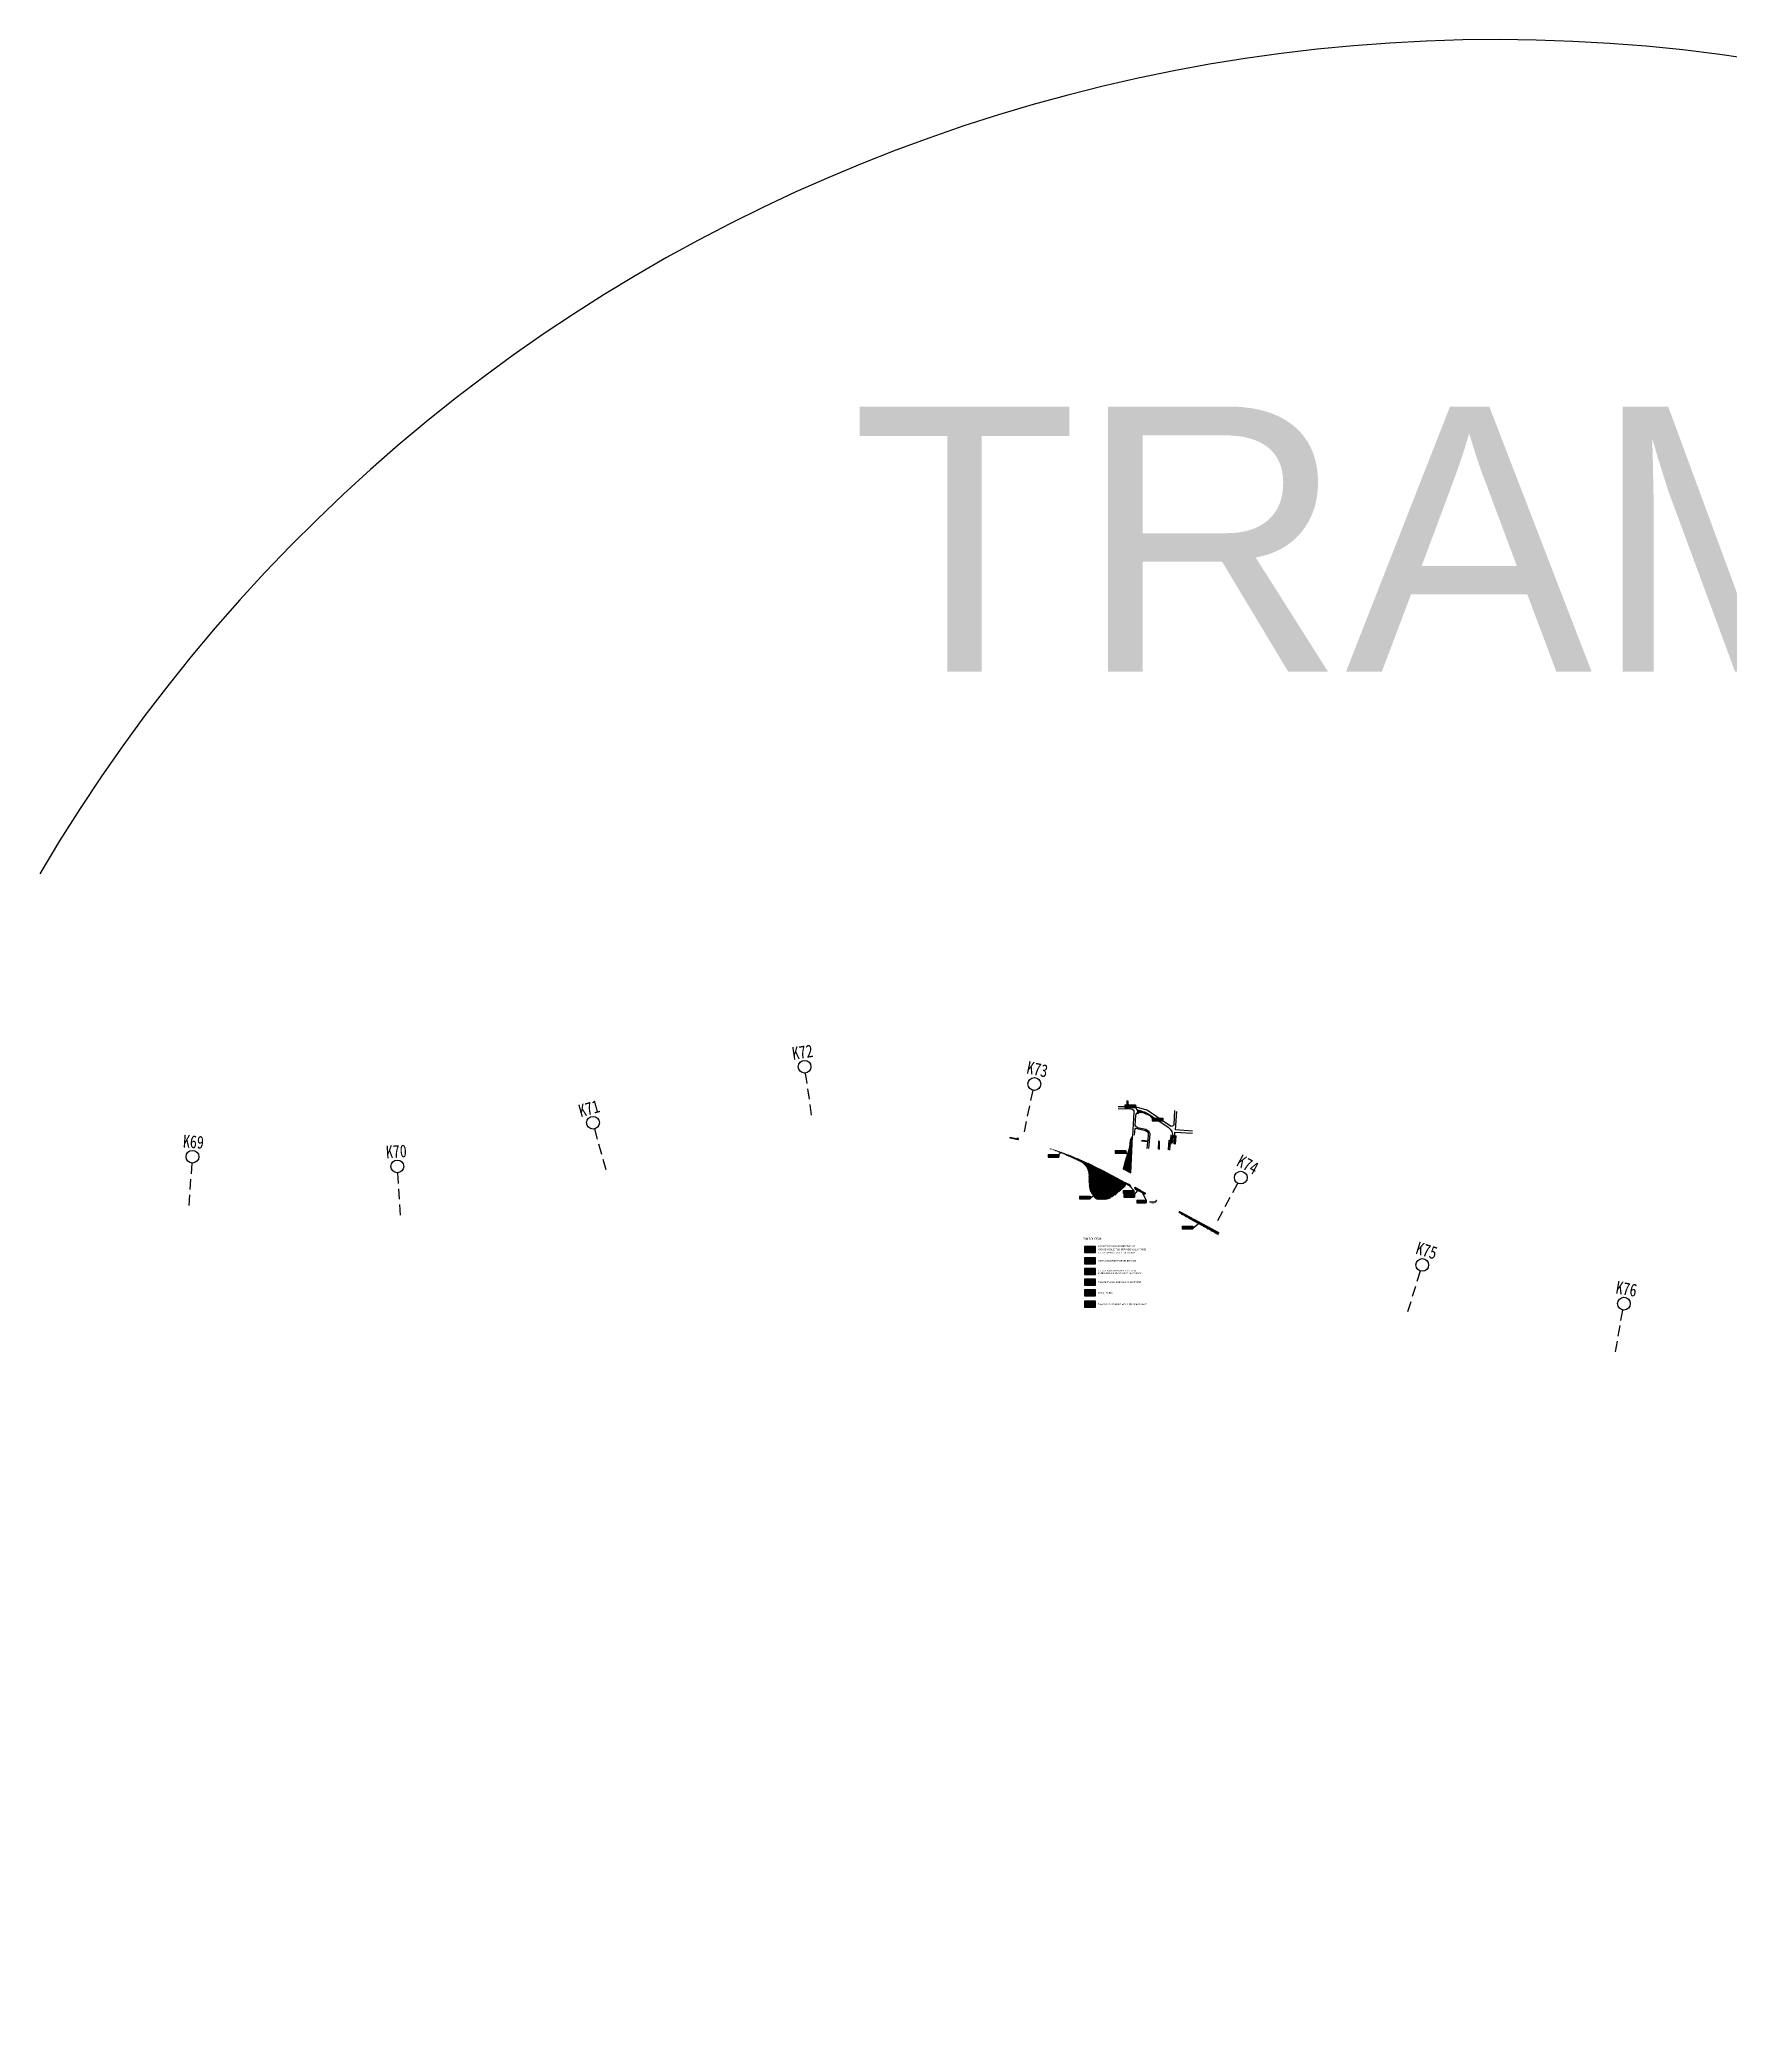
# Model space of a CAD drawing. Header units: inches. Extents: x 510447 to 606954, y 1095553 to 1134812.
# Drawn here: x 529303 to 537269, y 1124577 to 1133966 of the extents above; entities that cross this region are included whole.
import ezdxf
from ezdxf import colors
from ezdxf.entities.mleader import LeaderData, LeaderLine
from ezdxf.math import Vec2, Vec3

# ---------------------------------------------------------------- set-up
doc = ezdxf.new("R2010")
doc.units = ezdxf.units.IN
doc.header["$MEASUREMENT"] = 0
doc.linetypes.add('Kilométrica grande$1$JIS_02_2.0', pattern=[3, 2, -1])
for name, color, linetype in [('00 Revisión AGO 2021', 122, 'Continuous'), ('7-2098984-2018', 7, 'Continuous'), ('7-2098990-2018', 7, 'Continuous'), ('7-2111376-2019', 7, 'Continuous'), ('7-2125463-2019', 7, 'Continuous'), ('7-2125464-2019', 7, 'Continuous'), ('7-2128309-2019', 7, 'Continuous'), ('7-22947-2022', 7, 'Continuous'), ('7-23447-2022', 7, 'Continuous'), ('7-9554-2022', 7, 'Continuous'), ('INFORMACION', 130, 'Continuous'), ('Kilométrica grande$0$0-KM GRANDE', 220, 'Continuous'), ('TEXTOS', 7, 'Continuous')]:
    doc.layers.add(name, color=color, linetype=linetype)
doc.styles.add('ARIAL', font='Arial.ttf')
doc.styles.add('Kilométrica grande$0$Standard', font='Arial.ttf')
doc.styles.add('Kilométrica grande$0$哥Arial', font='Arial.ttf', dxfattribs={"width": 0.8})
doc.styles.get("Standard").update_dxf_attribs({"font": 'Arial.ttf'})
pattern_1 = [(45, (0, 0), (-2.24506403, 2.24506403), [])]

# ---------------------------------------------------------------- blocks, each defined once
blk = doc.blocks.new('*T473')
at = {"layer": 'INFORMACION', "color": 0, "linetype": 'ByBlock', "lineweight": -2, "transparency": 16777216}
for p, q in [((0, 0), (50.2, 0)), ((0, 0), (0, -12.3)), ((50.2, 0), (50.2, -12.3)), ((0, -2.8), (50.2, -2.8)), ((0, -5.5), (50.2, -5.5)), ((0, -9.2), (50.2, -9.2)), ((0, -12.3), (50.2, -12.3)), ((25.1, -5.5), (25.1, -12.3))]:
    blk.add_line(p, q, dxfattribs=at)
at = {"layer": 'INFORMACION', "color": 0, "transparency": 16777216, "attachment_point": 5}
for s, insert, char_height, width in [('EXPEDIENTE', (12.5, -7.4), 1.12, 25.057), ('2019-174', (12.5, -10.8), 1.12, 25.057), ('TRAMO 2', (25.1, -1.4), 1.12, 50.145), ('73D01PS', (25.1, -4.1), 1.12, 50.145), ('PLANO CATASTRO', (37.6, -7.4), 1.125, 25.057), ('7-2125463-2019', (37.6, -10.8), 1.125, 25.057)]:
    blk.add_mtext(s, dxfattribs=dict(at, insert=insert, char_height=char_height, width=width))
blk = doc.blocks.new('*T474')
at = {"layer": 'INFORMACION', "color": 0, "linetype": 'ByBlock', "lineweight": -2, "transparency": 16777216}
for p, q in [((0, 0), (50.2, 0)), ((0, 0), (0, -12.3)), ((50.2, 0), (50.2, -12.3)), ((0, -2.8), (50.2, -2.8)), ((0, -5.5), (50.2, -5.5)), ((0, -9.2), (50.2, -9.2)), ((0, -12.3), (50.2, -12.3)), ((25.1, -5.5), (25.1, -12.3))]:
    blk.add_line(p, q, dxfattribs=at)
at = {"layer": 'INFORMACION', "color": 0, "transparency": 16777216, "attachment_point": 5}
for s, insert, char_height, width in [('EXPEDIENTE', (12.5, -7.4), 1.12, 25.057), ('2019-8', (12.5, -10.8), 1.12, 25.057), ('PSV GUÁCIMO', (25.1, -1.4), 1.125, 50.145), ('73D02PS', (25.1, -4.1), 1.12, 50.145), ('PLANO CATASTRO', (37.6, -7.4), 1.125, 25.057), ('7-2128309-2019', (37.6, -10.8), 1.125, 25.057)]:
    blk.add_mtext(s, dxfattribs=dict(at, insert=insert, char_height=char_height, width=width))
blk = doc.blocks.new('*T475')
at = {"layer": 'INFORMACION', "color": 0, "linetype": 'ByBlock', "lineweight": -2, "transparency": 16777216}
for p, q in [((0, 0), (50.2, 0)), ((0, 0), (0, -12.3)), ((50.2, 0), (50.2, -12.3)), ((0, -2.8), (50.2, -2.8)), ((0, -5.5), (50.2, -5.5)), ((0, -9.2), (50.2, -9.2)), ((0, -12.3), (50.2, -12.3)), ((25.1, -5.5), (25.1, -12.3))]:
    blk.add_line(p, q, dxfattribs=at)
at = {"layer": 'INFORMACION', "color": 0, "transparency": 16777216, "attachment_point": 5}
for s, insert, char_height, width in [('EXPEDIENTE', (12.5, -7.4), 1.12, 25.057), ('2019-8', (12.5, -10.8), 1.12, 25.057), ('PSV GUÁCIMO', (25.1, -1.4), 1.125, 50.145), ('73D02PS', (25.1, -4.1), 1.12, 50.145), ('PLANO CATASTRO', (37.6, -7.4), 1.125, 25.057), ('7-2098990-2018^J', (37.6, -10.8), 1.125, 25.057)]:
    blk.add_mtext(s, dxfattribs=dict(at, insert=insert, char_height=char_height, width=width))
blk = doc.blocks.new('*T476')
at = {"layer": 'INFORMACION', "color": 0, "linetype": 'ByBlock', "lineweight": -2, "transparency": 16777216}
for p, q in [((0, 0), (50.2, 0)), ((0, 0), (0, -12.3)), ((50.2, 0), (50.2, -12.3)), ((0, -2.8), (50.2, -2.8)), ((0, -5.5), (50.2, -5.5)), ((0, -9.2), (50.2, -9.2)), ((0, -12.3), (50.2, -12.3)), ((25.1, -5.5), (25.1, -12.3))]:
    blk.add_line(p, q, dxfattribs=at)
at = {"layer": 'INFORMACION', "color": 0, "transparency": 16777216, "attachment_point": 5}
for s, insert, char_height, width in [('EXPEDIENTE', (12.5, -7.4), 1.12, 25.057), ('2019-85', (12.5, -10.8), 1.12, 25.057), ('PSV GUÁCIMO', (25.1, -1.4), 1.125, 50.145), ('73D05PS', (25.1, -4.1), 1.12, 50.145), ('PLANO CATASTRO', (37.6, -7.4), 1.125, 25.057), ('7-2111376-2019^J', (37.6, -10.8), 1.125, 25.057)]:
    blk.add_mtext(s, dxfattribs=dict(at, insert=insert, char_height=char_height, width=width))
blk = doc.blocks.new('*T477')
at = {"layer": 'INFORMACION', "color": 0, "linetype": 'ByBlock', "lineweight": -2, "transparency": 16777216}
for p, q in [((0, 0), (50.2, 0)), ((0, 0), (0, -12.3)), ((50.2, 0), (50.2, -12.3)), ((0, -2.8), (50.2, -2.8)), ((0, -5.5), (50.2, -5.5)), ((0, -9.2), (50.2, -9.2)), ((0, -12.3), (50.2, -12.3)), ((25.1, -5.5), (25.1, -12.3))]:
    blk.add_line(p, q, dxfattribs=at)
at = {"layer": 'INFORMACION', "color": 0, "transparency": 16777216, "attachment_point": 5}
for s, insert, char_height, width in [('EXPEDIENTE', (12.5, -7.4), 1.12, 25.057), ('2019-186', (12.5, -10.8), 1.12, 25.057), ('PSV GUÁCIMO', (25.1, -1.4), 1.125, 50.145), ('73I03PS', (25.1, -4.1), 1.12, 50.145), ('PLANO CATASTRO', (37.6, -7.4), 1.125, 25.057), ('7-2125464-2019', (37.6, -10.8), 1.125, 25.057)]:
    blk.add_mtext(s, dxfattribs=dict(at, insert=insert, char_height=char_height, width=width))
blk = doc.blocks.new('*T478')
at = {"layer": 'INFORMACION', "color": 0, "linetype": 'ByBlock', "lineweight": -2, "transparency": 16777216}
for p, q in [((0, 0), (50.2, 0)), ((0, 0), (0, -12.3)), ((50.2, 0), (50.2, -12.3)), ((0, -2.8), (50.2, -2.8)), ((0, -5.5), (50.2, -5.5)), ((0, -9.2), (50.2, -9.2)), ((0, -12.3), (50.2, -12.3)), ((25.1, -5.5), (25.1, -12.3))]:
    blk.add_line(p, q, dxfattribs=at)
at = {"layer": 'INFORMACION', "color": 0, "transparency": 16777216, "attachment_point": 5}
for s, insert, char_height, width in [('EXPEDIENTE', (12.5, -7.4), 1.12, 25.057), ('2019-9', (12.5, -10.8), 1.12, 25.057), ('TRAMO 2', (25.1, -1.4), 1.12, 50.145), ('73D01TR', (25.1, -4.1), 1.12, 50.145), ('PLANO CATASTRO', (37.6, -7.4), 1.125, 25.057), ('7-2098984-2018^J', (37.6, -10.8), 1.125, 25.057)]:
    blk.add_mtext(s, dxfattribs=dict(at, insert=insert, char_height=char_height, width=width))
blk = doc.blocks.new('*T479')
at = {"layer": 'INFORMACION', "color": 0, "linetype": 'ByBlock', "lineweight": -2, "transparency": 16777216}
for p, q in [((0, 0), (43.9, 0)), ((0, 0), (0, -11.5)), ((43.9, 0), (43.9, -11.5)), ((0, -2.8), (43.9, -2.8)), ((0, -5.5), (43.9, -5.5)), ((0, -9.2), (43.9, -9.2)), ((0, -11.5), (43.9, -11.5)), ((21.9, -5.5), (21.9, -11.5))]:
    blk.add_line(p, q, dxfattribs=at)
at = {"layer": 'INFORMACION', "color": 0, "transparency": 16777216, "attachment_point": 5}
for s, insert, char_height, width in [('TMP-73D06PS', (11, -10.4), 1.125, 21.914), ('EXPEDIENTE', (11, -7.4), 1.12, 21.914), ('PSV GUACIMO', (21.9, -1.4), 1.125, 43.857), ('73D06PS', (21.9, -4.1), 1.12, 43.857), ('PLANO CATASTRO', (32.9, -7.4), 1.125, 21.914), ('7-9554-2022', (32.9, -10.4), 1.125, 21.914)]:
    blk.add_mtext(s, dxfattribs=dict(at, insert=insert, char_height=char_height, width=width))
blk = doc.blocks.new('*T480')
at = {"layer": 'INFORMACION', "color": 0, "linetype": 'ByBlock', "lineweight": -2, "transparency": 16777216}
for p, q in [((0, 0), (50.2, 0)), ((0, 0), (0, -12.3)), ((50.2, 0), (50.2, -12.3)), ((0, -2.8), (50.2, -2.8)), ((0, -5.5), (50.2, -5.5)), ((0, -9.2), (50.2, -9.2)), ((0, -12.3), (50.2, -12.3)), ((25.1, -5.5), (25.1, -12.3))]:
    blk.add_line(p, q, dxfattribs=at)
at = {"layer": 'INFORMACION', "color": 0, "transparency": 16777216, "attachment_point": 5}
for s, insert, char_height, width in [('TMP-73I05PS', (12.5, -10.8), 1.125, 25.057), ('EXPEDIENTE', (12.5, -7.4), 1.12, 25.057), ('PSV GUÁCIMO', (25.1, -1.4), 1.125, 50.145), ('73I05PS', (25.1, -4.1), 1.12, 50.145), ('PLANO CATASTRO', (37.6, -7.4), 1.125, 25.057), ('7-23447-2022', (37.6, -10.8), 1.125, 25.057)]:
    blk.add_mtext(s, dxfattribs=dict(at, insert=insert, char_height=char_height, width=width))
blk = doc.blocks.new('*T472')
at = {"layer": 'INFORMACION', "color": 0, "linetype": 'ByBlock', "lineweight": -2, "transparency": 16777216}
for p, q in [((0, 0), (50.2, 0)), ((0, 0), (0, -12.3)), ((50.2, 0), (50.2, -12.3)), ((0, -2.8), (50.2, -2.8)), ((0, -5.5), (50.2, -5.5)), ((0, -9.2), (50.2, -9.2)), ((0, -12.3), (50.2, -12.3)), ((25.1, -5.5), (25.1, -12.3))]:
    blk.add_line(p, q, dxfattribs=at)
at = {"layer": 'INFORMACION', "color": 0, "transparency": 16777216, "attachment_point": 5}
for s, insert, char_height, width in [('TMP-73I04PS', (12.5, -10.8), 1.125, 25.057), ('EXPEDIENTE', (12.5, -7.4), 1.12, 25.057), ('PSV GUÁCIMO', (25.1, -1.4), 1.125, 50.145), ('73I04PS', (25.1, -4.1), 1.12, 50.145), ('PLANO CATASTRO', (37.6, -7.4), 1.125, 25.057), ('7-22947-2022', (37.6, -10.8), 1.125, 25.057)]:
    blk.add_mtext(s, dxfattribs=dict(at, insert=insert, char_height=char_height, width=width))
blk = doc.blocks.new('Kilométrica grande')
at = {"color": 1}
blk.add_arc((536167.2, 1126006.6), 7959.1, 349.65012, 149.58313, dxfattribs=at)
at = {"layer": 'Kilométrica grande$0$0-KM GRANDE', "linetype": 'Kilométrica grande$1$JIS_02_2.0', "lineweight": -3, "ltscale": 25}
for p, q in [((532940.8, 1128898.9), (532912, 1129096.8)), ((533943.5, 1128820), (533984.3, 1129015.8)), ((531971.9, 1128640.6), (531918.5, 1128833.3)), ((530007.5, 1128472.5), (530020.8, 1128672)), ((531002.5, 1128427), (530989.9, 1128626.6)), ((534855, 1128401), (534949.3, 1128577.4)), ((535751.2, 1127972.7), (535809.8, 1128163.9)), ((536729.3, 1127783.3), (536763.6, 1127980.3))]:
    blk.add_line(p, q, dxfattribs=at)
at = {"layer": 'Kilométrica grande$0$0-KM GRANDE'}
for centre in [(532907.7, 1129126.5), (533990.4, 1129045.1), (531910.5, 1128862.2), (530022.8, 1128702), (530988.1, 1128656.6), (534963.4, 1128603.8), (535818.6, 1128192.6), (536768.8, 1128009.9)]:
    blk.add_circle(centre, 30, dxfattribs=at)
at = {"style": 'Kilométrica grande$0$Standard'}
blk.add_text('TRAMO 2', height=1250, dxfattribs=at).set_placement((533128.1, 1130987.7))
at = {"layer": 'Kilométrica grande$0$0-KM GRANDE', "linetype": 'Continuous', "lineweight": -3, "char_height": 60, "attachment_point": 8, "style": 'Kilométrica grande$0$哥Arial'}
for s, insert, rotation in [('{\\fSimHei|b0|i0|c134|p2;K72}', (532901.9, 1129166, 0), 8.29403), ('{\\fSimHei|b0|i0|c134|p2;K73}', (533998.5, 1129084.3), 348.23052), ('{\\fSimHei|b0|i0|c134|p2;K71}', (531899.8, 1128900.8), 15.48145), ('{\\fSimHei|b0|i0|c134|p2;K69}', (530025.5, 1128741.9), 356.18935), ('{\\fSimHei|b0|i0|c134|p2;K70}', (530985.5, 1128696.5), 3.61368), ('{\\fSimHei|b0|i0|c134|p2;K74}', (534982.3, 1128639.1), 331.87428), ('{\\fSimHei|b0|i0|c134|p2;K75}', (535830.3, 1128230.8), 342.96159), ('{\\fSimHei|b0|i0|c134|p2;K76}', (536775.6, 1128049.3), 350.11583)]:
    blk.add_mtext(s, dxfattribs=dict(at, insert=insert, rotation=rotation))

msp = doc.modelspace()

# ---------------------------------------------------------------- hatches: boundary and pattern name
at = {"layer": '7-2098984-2018'}
h = msp.add_hatch(dxfattribs=at)
h.set_pattern_fill('ANSI31', color=3, style=0)
h.set_pattern_definition([(45, (374.2753, 271.751), (-2.24506403, 2.24506403), [])])
h.paths.add_polyline_path([(534861.709, 1128345.089), (534855.98983, 1128334.61912), (534673.76654, 1128436.41738), (534671.18224, 1128439.36488), (534674.71739, 1128446.01346)])
at = {"layer": '7-2098990-2018'}
h = msp.add_hatch(dxfattribs=at)
h.set_pattern_fill('ANSI31', color=3, style=0)
h.set_pattern_definition(pattern_1)
edge = h.paths.add_edge_path()
edge.add_line((534443.418, 1128569.565), (534447.67229, 1128558.61222))
edge.add_line((534447.67229, 1128558.61222), (534416.67097, 1128575.22086))
edge.add_line((534416.67097, 1128575.22086), (534420.26311, 1128581.94104))
edge.add_line((534420.26311, 1128581.94104), (534443.41336, 1128569.56654))
at = {"layer": '7-2111376-2019'}
h = msp.add_hatch(dxfattribs=at)
h.set_pattern_fill('ANSI31', color=3, scale=0.5, angle=45)
h.set_pattern_definition([(90, (0, 0), (-1.5875, 0), [])])
h.paths.add_polyline_path([(534490.5, 1128544.4), (534463.89, 1128558.62), (534467.21, 1128548.16), (534486.86, 1128537.65)])
at = {"layer": '7-2125463-2019'}
h = msp.add_hatch(dxfattribs=at)
h.set_pattern_fill('ANSI31', color=256)
h.set_pattern_definition(pattern_1)
h.paths.add_polyline_path([(534060.63, 1128742.2), (534108.67, 1128726.57), (534131.31, 1128718.26), (534131.14, 1128714.4), (534120.59, 1128719.21)])
at = {"layer": '7-2125464-2019'}
h = msp.add_hatch(dxfattribs=at)
h.set_pattern_fill('ANSI31', color=2)
h.set_pattern_definition(pattern_1)
h.paths.add_polyline_path([(534451.04, 1128797.47), (534442.75, 1128626.62), (534410.14, 1128644.1), (534417.76, 1128677.18), (534427.23, 1128706.72), (534440.74, 1128747.32), (534443.18, 1128779.9)])
at = {"layer": '7-2128309-2019'}
h = msp.add_hatch(dxfattribs=at)
h.set_pattern_fill('ANSI31', color=3)
h.set_pattern_definition(pattern_1)
h.paths.add_polyline_path([(534317.87309, 1128635.23611, -0.9896516115), (534317.44458, 1128635.45944), (534264.23542, 1128662.49056, -0.9837099349), (534263.80111, 1128662.7023), (534233.29889, 1128676.9577, -0.9886062173), (534232.85882, 1128677.15726), (534204.35118, 1128689.69274, -0.9865357112), (534203.90626, 1128689.88123), (534161.48374, 1128707.17877, -0.9824181578), (534161.03317, 1128707.35323), (534131.53683, 1128718.17677, -1.0000460765), (534131.08318, 1128718.34326), (534108.67, 1128726.57), (534060.63, 1128742.2), (534120.59, 1128719.21), (534130.92015, 1128714.50023, -1.0005234728), (534131.35974, 1128714.29954), (534143.30026, 1128708.84046, -1.0043319072), (534143.73887, 1128708.63764), (534211.53113, 1128676.93236, -1.1258274528), (534211.93879, 1128676.67921), (534222.29121, 1128668.41079, -1.0717493958), (534222.64617, 1128668.08459), (534232.39383, 1128657.79541, -1.115675134), (534232.6842, 1128657.41275), (534240.8258, 1128643.82725, -1.1276978734), (534241.02143, 1128643.38918), (534245.58857, 1128628.63082, -1.104734325), (534245.68442, 1128628.15962), (534246.98562, 1128615.35006, -1.0620547876), (534247.01197, 1128614.86841), (534247.25803, 1128584.72161, -0.9613676906), (534247.28098, 1128584.23929), (534249.49902, 1128558.79071, -0.9826175708), (534249.54941, 1128558.31018), (534250.84059, 1128547.77982, -0.8509270002), (534250.97367, 1128547.32175), (534259.13633, 1128530.13825, -0.9222807495), (534259.37745, 1128529.72128), (534275.52255, 1128506.37872, -0.8266093097), (534275.86116, 1128506.04615), (534283.34884, 1128501.06385, -0.7435073101), (534283.79162, 1128500.92931), (534325.21838, 1128500.81069, -0.90057952), (534325.6965, 1128500.85947), (534343.3435, 1128504.55053, -0.8331027741), (534343.7835, 1128504.73026), (534376.8565, 1128525.89974, -0.9291049834), (534377.24224, 1128526.18865), (534394.87776, 1128541.54135, -0.9679798273), (534395.23154, 1128541.87016), (534418.64846, 1128565.09984, -0.8950115874), (534418.94998, 1128565.47368), (534426.31002, 1128577.00632, -0.391783276), (534426.22691, 1128577.32389)])
h.paths.add_polyline_path([(534130.75707, 1128713.99149), (534133.85376, 1128713.99149), (534133.85376, 1128716.28907), (534130.75707, 1128716.28907)], flags=25)
h.paths.add_polyline_path([(534143.13707, 1128708.33149), (534146.23376, 1128708.33149), (534146.23376, 1128710.62907), (534143.13707, 1128710.62907)], flags=25)
h.paths.add_polyline_path([(534211.37347, 1128676.45347), (534214.45737, 1128676.45347), (534214.45737, 1128678.71267), (534211.37347, 1128678.71267)], flags=25)
h.paths.add_polyline_path([(534222.09681, 1128667.85021), (534225.19402, 1128667.85021), (534225.19402, 1128670.14932), (534222.09681, 1128670.14932)], flags=25)
h.paths.add_polyline_path([(534232.18347, 1128657.24347), (534235.26737, 1128657.24347), (534235.26737, 1128659.50267), (534232.18347, 1128659.50267)], flags=25)
h.paths.add_polyline_path([(534240.57347, 1128643.24347), (534243.65737, 1128643.24347), (534243.65737, 1128645.50267), (534240.57347, 1128645.50267)], flags=25)
h.paths.add_polyline_path([(534245.27707, 1128627.99149), (534248.37376, 1128627.99149), (534248.37376, 1128630.28907), (534245.27707, 1128630.28907)], flags=25)
h.paths.add_polyline_path([(534246.63037, 1128614.70152), (534249.72706, 1128614.70152), (534249.72706, 1128616.99909), (534246.63037, 1128616.99909)], flags=25)
h.paths.add_polyline_path([(534246.87707, 1128584.07149), (534249.97376, 1128584.07149), (534249.97376, 1128586.36907), (534246.87707, 1128586.36907)], flags=25)
h.paths.add_polyline_path([(534249.14347, 1128558.17347), (534252.22737, 1128558.17347), (534252.22737, 1128560.43267), (534249.14347, 1128560.43267)], flags=25)
h.paths.add_polyline_path([(534250.48707, 1128547.13149), (534253.58376, 1128547.13149), (534253.58376, 1128549.42907), (534250.48707, 1128549.42907)], flags=25)
h.paths.add_polyline_path([(534258.85707, 1128529.51149), (534261.95376, 1128529.51149), (534261.95376, 1128531.80907), (534258.85707, 1128531.80907)], flags=25)
h.paths.add_polyline_path([(534275.28347, 1128505.80347), (534278.36737, 1128505.80347), (534278.36737, 1128508.06267), (534275.28347, 1128508.06267)], flags=25)
h.paths.add_polyline_path([(534283.16681, 1128500.52021), (534286.26402, 1128500.52021), (534286.26402, 1128502.81932), (534283.16681, 1128502.81932)], flags=9)
h.paths.add_polyline_path([(534325.08347, 1128500.43347), (534328.16737, 1128500.43347), (534328.16737, 1128502.69267), (534325.08347, 1128502.69267)], flags=9)
h.paths.add_polyline_path([(534343.20347, 1128504.22347), (534346.28737, 1128504.22347), (534346.28737, 1128506.48267), (534343.20347, 1128506.48267)], flags=25)
h.paths.add_polyline_path([(534376.67707, 1128525.62149), (534379.77376, 1128525.62149), (534379.77376, 1128527.91907), (534376.67707, 1128527.91907)], flags=25)
h.paths.add_polyline_path([(534394.67707, 1128541.29149), (534396.60835, 1128541.29149), (534396.60835, 1128543.58907), (534394.67707, 1128543.58907)], flags=25)
h.paths.add_polyline_path([(534418.43707, 1128564.86149), (534420.36835, 1128564.86149), (534420.36835, 1128567.15907), (534418.43707, 1128567.15907)], flags=25)
h.paths.add_polyline_path([(534120.08829, 1128718.67419), (534122.64559, 1128718.67419), (534122.64559, 1128721.68442), (534120.08829, 1128721.68442)], flags=25)
h.paths.add_polyline_path([(534130.64, 1128713.9), (534133.19389, 1128713.9), (534133.19389, 1128716.9), (534130.64, 1128716.9)], flags=25)
h.paths.add_polyline_path([(534108.16795, 1128726.06795), (534110.72593, 1128726.06795), (534110.72593, 1128729.08023), (534108.16795, 1128729.08023)], flags=24)
at = {"layer": '7-22947-2022'}
h = msp.add_hatch(dxfattribs=at)
h.set_pattern_fill('ANSI31', color=256)
h.set_pattern_definition(pattern_1)
h.paths.add_polyline_path([(534473.52, 1128899.8), (534475.17, 1128924.21), (534495.22, 1128919.13), (534519.85, 1128905.55), (534521.51, 1128904.53), (534518.71, 1128902.63), (534518.31, 1128901.47), (534499.91, 1128909.98), (534482.75, 1128907.78)])
at = {"layer": '7-23447-2022'}
h = msp.add_hatch(dxfattribs=at)
h.set_pattern_fill('ANSI31', color=256)
h.set_pattern_definition(pattern_1)
h.paths.add_polyline_path([(534521.51, 1128904.53), (534538.37, 1128893.99), (534537.5, 1128892.6), (534518.31, 1128901.47), (534518.71, 1128902.63)])
at = {"layer": '7-9554-2022', "linetype": 'Continuous'}
h = msp.add_hatch(dxfattribs=at)
h.set_pattern_fill('ANSI31', color=256, angle=45)
h.set_pattern_definition([(90, (0, 0), (-3.175, 0), [])])
h.paths.add_polyline_path([(534490.5, 1128544.4), (534516.24, 1128530.64), (534512.46, 1128523.96), (534486.86, 1128537.65)])
at = {"layer": 'TEXTOS'}
h = msp.add_hatch(dxfattribs=at)
h.set_pattern_fill('ANSI31', color=256)
h.set_pattern_definition([(45, (529120.398, 1123643.1753), (-2.245064, 2.245064), [])])
h.paths.add_polyline_path([(534226.62407, 1128250.62181), (534277.78052, 1128250.62181), (534277.78052, 1128279.23677), (534226.62407, 1128279.23677)])
h = msp.add_hatch(dxfattribs=at)
h.set_pattern_fill('ANSI31', color=3)
h.set_pattern_definition([(45, (529120.398, 1123589.7447), (-2.245064, 2.245064), [])])
h.paths.add_polyline_path([(534226.62407, 1128197.19117), (534277.78052, 1128197.19117), (534277.78052, 1128225.80613), (534226.62407, 1128225.80613)])
h = msp.add_hatch(dxfattribs=at)
h.set_pattern_fill('ANSI31', color=5)
h.set_pattern_definition([(45, (529120.398, 1123539.585), (-2.245064, 2.245064), [])])
h.paths.add_polyline_path([(534226.62407, 1128147.03147), (534277.78052, 1128147.03147), (534277.78052, 1128175.64644), (534226.62407, 1128175.64644)])
h = msp.add_hatch(dxfattribs=at)
h.set_pattern_fill('ANSI31', color=2)
h.set_pattern_definition([(45, (529120.398, 1123489.4253), (-2.245064, 2.245064), [])])
h.paths.add_polyline_path([(534226.62407, 1128096.87178), (534277.78052, 1128096.87178), (534277.78052, 1128125.48674), (534226.62407, 1128125.48674)])
h = msp.add_hatch(dxfattribs=at)
h.set_pattern_fill('ANSI31', color=30)
h.set_pattern_definition([(45, (529120.398, 1123439.266), (-2.245064, 2.245064), [])])
h.paths.add_polyline_path([(534226.62407, 1128046.71241), (534277.78052, 1128046.71241), (534277.78052, 1128075.32737), (534226.62407, 1128075.32737)])
h = msp.add_hatch(dxfattribs=at)
h.set_pattern_fill('ANSI31', color=1)
h.set_pattern_definition([(45, (529120.398, 1123385.835), (-2.245064, 2.245064), [])])
h.paths.add_polyline_path([(534226.62407, 1127993.28144), (534277.78052, 1127993.28144), (534277.78052, 1128021.8964), (534226.62407, 1128021.8964)])

# ---------------------------------------------------------------- linework, layer by layer
at = {"color": 149}
for points in [[(534426.36482, 1128966.69357), (534425.79203, 1128937.7816), (534385.68413, 1128937.20902)], [(534522.39545, 1128740.76392), (534525.54249, 1128772.49584), (534497.21865, 1128775.92639), (534497.79075, 1128780.5003), (534526.68693, 1128777.35571), (534528.97559, 1128807.94414), (534527.5451, 1128815.09097), (534513.81248, 1128824.52476), (534481.19715, 1128832.81507), (534467.75036, 1128835.38798), (534464.03121, 1128835.10214), (534460.56464, 1128803.47254)], [(534579.72085, 1128736.77728), (534580.6204, 1128774.70202), (534575.58359, 1128775.24117), (534574.5045, 1128737.67598)]]:
    msp.add_lwpolyline(points, dxfattribs=at)
at = {"color": 7}
for points in [[(534651.06945, 1128920.82808), (534647.22521, 1128854.17088, -0.5854999102), (534631.5495, 1128846.52486), (534533.32451, 1128914.53037), (534520.04506, 1128922.03741), (534471.05637, 1128935.4915), (534440.9755, 1128937.7816), (534432.09449, 1128950.09063), (534432.95401, 1128966.40728)], [(534530.05513, 1128740.61853), (534536.07131, 1128809.89276), (534531.48766, 1128819.62551), (534515.44446, 1128829.93074), (534476.4828, 1128838.51844), (534465.852, 1128848.3534), (534469.28255, 1128897.75786, -0.3640866647), (534482.67746, 1128911.6365), (534503.62389, 1128913.83965, -0.151719492), (534512.35125, 1128912.10369), (534534.61368, 1128900.01414), (534621.00093, 1128841.03368, -0.2673178904), (534642.67446, 1128796.08858), (534640.46082, 1128765.85854)]]:
    msp.add_lwpolyline(points, format="xyb", dxfattribs=at)
at = {"color": 149}
msp.add_lwpolyline([(534385.11134, 1128928.9076), (534444.84395, 1128927.86461, -0.4275683684), (534459.55247, 1128911.92493), (534452.43687, 1128798.83883)], format="xyb", dxfattribs=at)
at = {"color": 7}
for points in [[(534735.28685, 1128822.53755), (534655.07149, 1128828.54887), (534661.09626, 1128915.67542)], [(534649.05532, 1128766.7173), (534651.92015, 1128818.52994), (534735.57336, 1128813.94985)]]:
    msp.add_lwpolyline(points, dxfattribs=at)
msp.add_lwpolyline([(533912.52538, 1128784.74846), (533878.12052, 1128791.17539), (533878.0838, 1128790.97879), (533914.80853, 1128784.1185), (533914.40455, 1128781.95591), (533875.61553, 1128789.20181), (533876.46021, 1128793.72359), (533910.37357, 1128787.38848), (533910.98144, 1128790.64252), (533913.5354, 1128790.15531)], close=True)
at = {"color": 0}
msp.add_lwpolyline([(534621.99282, 1128734.44063), (534625.77031, 1128780.99279), (534631.16667, 1128780.09409), (534627.0294, 1128733.90148)], dxfattribs=at)
at = {"color": 3}
for points in [[(534636.16718, 1128800.62311), (534633.55701, 1128765.72057), (534633.35757, 1128765.73549), (534636.14374, 1128802.99145), (534633.94987, 1128803.15552), (534631.00708, 1128763.8054), (534635.59427, 1128763.46235), (534638.16716, 1128797.86628), (534645.73736, 1128797.31657), (534645.92134, 1128799.91007)], [(534654.36237, 1128799.33018), (534652.0194, 1128764.40869), (534652.21895, 1128764.3953), (534654.71991, 1128801.67149), (534656.91497, 1128801.52422), (534654.27343, 1128762.15273), (534649.68375, 1128762.46067), (534651.99326, 1128796.88328), (534644.42126, 1128797.40772), (534644.60524, 1128800.00122)]]:
    msp.add_lwpolyline(points, close=True, dxfattribs=at)
at = {"layer": '7-2098984-2018', "color": 3, "const_width": 0.2}
msp.add_lwpolyline([(534861.709, 1128345.089), (534855.98983, 1128334.61912), (534673.76654, 1128436.41738), (534671.18224, 1128439.36488), (534674.71739, 1128446.01346), (534861.709, 1128345.089)], dxfattribs=at)
at = {"layer": '7-2098990-2018', "color": 3, "const_width": 0.2}
msp.add_lwpolyline([(534443.418, 1128569.565), (534447.67229, 1128558.61222), (534416.67097, 1128575.22086), (534420.26311, 1128581.94104), (534443.41336, 1128569.56654)], dxfattribs=at)
at = {"layer": '7-2111376-2019', "color": 3}
msp.add_lwpolyline([(534490.5, 1128544.4), (534486.86, 1128537.65), (534467.21, 1128548.16), (534463.89, 1128558.62)], close=True, dxfattribs=at)
at = {"layer": '7-2125463-2019', "color": 1, "const_width": 0.2}
msp.add_lwpolyline([(534060.63, 1128742.2), (534108.67, 1128726.57), (534131.31, 1128718.26), (534131.14, 1128714.4), (534120.59, 1128719.21)], close=True, dxfattribs=at)
at = {"layer": '7-2125464-2019', "color": 2}
msp.add_lwpolyline([(534451.04, 1128797.47), (534442.75, 1128626.62), (534410.14, 1128644.1), (534417.76, 1128677.18), (534427.23, 1128706.72), (534440.74, 1128747.32), (534443.18, 1128779.9)], close=True, dxfattribs=at)
at = {"layer": '7-2125464-2019'}
for centre in [(534443.18, 1128779.9), (534451.04, 1128797.47), (534417.76, 1128677.18), (534440.74, 1128747.32), (534410.14, 1128644.1), (534442.75, 1128626.62)]:
    msp.add_circle(centre, 0.24162, dxfattribs=at)
at = {"layer": '7-2128309-2019', "color": 3, "const_width": 0.2}
msp.add_lwpolyline([(534250.87, 1128547.54), (534249.52, 1128558.55), (534247.26, 1128584.48), (534247.01, 1128615.11), (534245.66, 1128628.4), (534240.95, 1128643.62), (534232.56, 1128657.62), (534222.48, 1128668.26), (534211.75, 1128676.83), (534143.52, 1128708.74), (534131.14, 1128714.4), (534131.31, 1128718.26), (534161.26, 1128707.27), (534204.13, 1128689.79), (534233.08, 1128677.06), (534264.02, 1128662.6), (534317.66, 1128635.35), (534426.44, 1128577.21), (534418.82, 1128565.27), (534395.06, 1128541.7), (534377.06, 1128526.03), (534343.58, 1128504.6), (534325.46, 1128500.81), (534283.55, 1128500.93), (534275.66, 1128506.18), (534259.24, 1128529.92), (534250.87, 1128547.54)], dxfattribs=at)
at = {"layer": '7-22947-2022', "const_width": 0.2}
msp.add_lwpolyline([(534473.52, 1128899.8), (534475.17, 1128924.21), (534495.22, 1128919.13), (534519.85, 1128905.55), (534521.51, 1128904.53), (534518.71, 1128902.63), (534518.31, 1128901.47), (534499.91, 1128909.98), (534482.75, 1128907.78), (534473.52, 1128899.8)], dxfattribs=at)
at = {"layer": '7-23447-2022', "const_width": 0.2}
msp.add_lwpolyline([(534521.51, 1128904.53), (534538.37, 1128893.99), (534537.5, 1128892.6), (534518.31, 1128901.47), (534518.71, 1128902.63), (534521.51, 1128904.53)], dxfattribs=at)
at = {"layer": '7-9554-2022', "linetype": 'Continuous', "const_width": 0.3, "flags": 128}
msp.add_lwpolyline([(534490.5, 1128544.4), (534516.24, 1128530.64), (534512.46, 1128523.96), (534486.86, 1128537.65)], close=True, dxfattribs=at)
at = {"layer": 'INFORMACION'}
for points in [[(534467.30638, 1128933.89056), (534474.91, 1128922.44)], [(534537.5, 1128892.6), (534545.86014, 1128883.7121)], [(534105.64212, 1128712.18322), (534114.62707, 1128721.49632)], [(534421.17873, 1128722.28183), (534428.60525, 1128710.85287)], [(534253.27156, 1128506.84273), (534267.58416, 1128517.85604)], [(534459.28737, 1128543.23705), (534439.89829, 1128562.77706)], [(534462.49535, 1128523.60246), (534477.94656, 1128542.41744)], [(534517.11891, 1128497.25816), (534501.57595, 1128529.78042)], [(534737.429, 1128365.8462), (534762.73262, 1128386.71686)]]:
    msp.add_lwpolyline(points, dxfattribs=at)
at = {"layer": 'TEXTOS'}
msp.add_lwpolyline([(534226.62407, 1128250.62181), (534277.78052, 1128250.62181), (534277.78052, 1128279.23677), (534226.62407, 1128279.23677)], close=True, dxfattribs=at)
at = {"layer": 'TEXTOS', "color": 3}
msp.add_lwpolyline([(534226.62407, 1128197.19117), (534277.78052, 1128197.19117), (534277.78052, 1128225.80613), (534226.62407, 1128225.80613)], close=True, dxfattribs=at)
at = {"layer": 'TEXTOS', "color": 5}
msp.add_lwpolyline([(534226.62407, 1128147.03147), (534277.78052, 1128147.03147), (534277.78052, 1128175.64644), (534226.62407, 1128175.64644)], close=True, dxfattribs=at)
at = {"layer": 'TEXTOS', "color": 2}
msp.add_lwpolyline([(534226.62407, 1128096.87178), (534277.78052, 1128096.87178), (534277.78052, 1128125.48674), (534226.62407, 1128125.48674)], close=True, dxfattribs=at)
at = {"layer": 'TEXTOS', "color": 30}
msp.add_lwpolyline([(534226.62407, 1128046.71241), (534277.78052, 1128046.71241), (534277.78052, 1128075.32737), (534226.62407, 1128075.32737)], close=True, dxfattribs=at)
at = {"layer": 'TEXTOS', "color": 1}
msp.add_lwpolyline([(534226.62407, 1127993.28144), (534277.78052, 1127993.28144), (534277.78052, 1128021.8964), (534226.62407, 1128021.8964)], close=True, dxfattribs=at)

# ---------------------------------------------------------------- block references
for name, p in [('Kilométrica grande', (0, 0)), ('*T472', (534417.1314, 1128946.17056)), ('*T480', (534545.86014, 1128883.7121)), ('*T473', (534055.46715, 1128712.18322)), ('*T477', (534371.00375, 1128731.81183)), ('*T474', (534203.09659, 1128516.37273)), ('*T475', (534409.11239, 1128543.23705)), ('*T476', (534412.32037, 1128523.60246)), ('*T479', (534473.23173, 1128497.25816)), ('*T478', (534687.25402, 1128375.3762))]:
    msp.add_blockref(name, p)

# ---------------------------------------------------------------- texts
at = {"layer": '7-2125464-2019'}
for s, p in [('6', (534443.18, 1128779.9)), ('1', (534451.04, 1128797.47)), ('4', (534417.76, 1128677.18)), ('5', (534440.74, 1128747.32)), ('3', (534410.14, 1128644.1)), ('2', (534442.75, 1128626.62))]:
    msp.add_text(s, height=1.5, dxfattribs=at).set_placement(p)
at = {"layer": 'TEXTOS', "color": 5}
for s, height, p in [('SIMBOLOGIA', 10, (534219.57517, 1128310.84513)), ('AREA PROCESO ADMINISTRATIVO ', 7.5, (534290.01223, 1128276.79458)), ('AREA EN SOLICITUD PERMISO VOLUNTARIO', 7.5, (534290.01223, 1128261.34248)), ('AREA EN PROCESO DE GESTORIA', 7.5, (534290.01223, 1128246.31815)), ('AREA ADQUIRIDA POR  EL ESTADO', 7.5, (534290.01223, 1128207.91184)), ('AREA ADQUIRIDA POR  EL ESTADO', 7.5, (534290.01223, 1128161.45311)), ('AREA ENTRADA PERMISO VOLUNTARIO', 7.5, (534290.01223, 1128107.59245)), ('PENDIENTE DE DESALOJO / DEMOLISIÓN', 7.5, (534290.01223, 1128150.35017)), ('AREA NO APTA PARA EPV Y NO ACEPTA EPV', 7.5, (534290.01223, 1128004.00211)), ('CONSTRUIDO', 7.5, (534290.01223, 1128057.43308))]:
    msp.add_text(s, height=height, dxfattribs=at).set_placement(p)

# ---------------------------------------------------------------- leaders
at = {"layer": '00 Revisión AGO 2021'}
ml = msp.add_multileader_mtext('Standard', dxfattribs=at)
ml.set_content('AJUSTAR\\PAL DV', color=256, style='ARIAL')
ml.set_leader_properties()
ml.build(insert=Vec2(0, 0))
ml.multileader.update_dxf_attribs({"text_right_attachment_type": 6, "dogleg_length": 0.36})
ctx = ml.context
ctx.base_point, ctx.plane_origin = Vec3(534529.97785, 1128490.28252), Vec3(534565.03622, 1128502.46)
ctx.right_attachment, ctx.text_align_type = 6, 2
notes = []
notes.append((ctx, [(0, (1, 1, 0), (534559.72666, 1128487.48252), (-1, 0), 0.36, [(0, [(534568.14214, 1128501.52607)], 0, [])])]))
ctx.mtext.insert, ctx.mtext.alignment, ctx.mtext.flow_direction = Vec3(534557.36666, 1128492.28252), 3, 5
for ctx, leaders in notes:
    for number, flags, end, landing, length, lines in leaders:
        leader = LeaderData()
        leader.index, (leader.has_last_leader_line, leader.has_dogleg_vector, leader.attachment_direction) = number, flags
        leader.last_leader_point, leader.dogleg_vector, leader.dogleg_length = Vec3(end), Vec3(landing), length
        for number, points, colour, breaks in lines:
            line = LeaderLine()
            line.index, line.vertices, line.color, line.breaks = number, Vec3.list(points), colors.encode_raw_color(colour), breaks
            leader.lines.append(line)
        ctx.leaders.append(leader)

doc.saveas('drawing.dxf')
